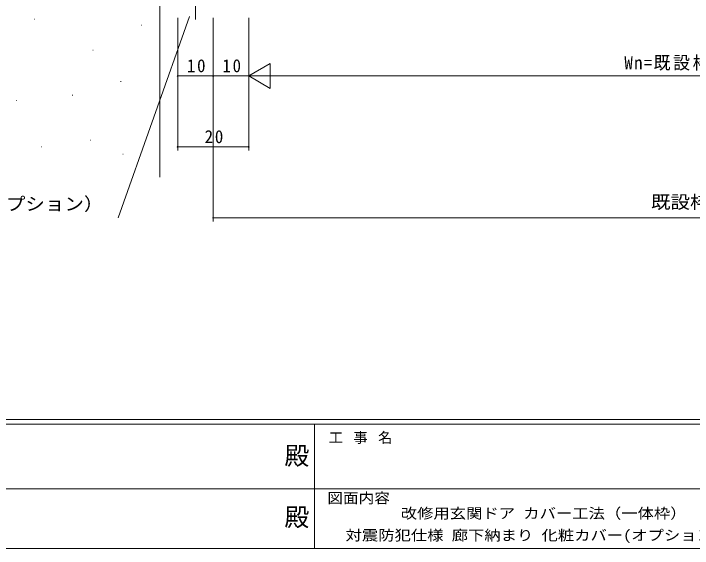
# Model space of a CAD drawing. Units: millimetres on the paper. Extents: x -1112 to 373, y -297 to 267.
# Drawn here: x -117.5 to 73.8, y -297 to -146.1 of the extents above; entities that cross this region are included whole.
import ezdxf
from ezdxf.enums import TextEntityAlignment as Align

# ---------------------------------------------------------------- set-up
doc = ezdxf.new("R2010")
doc.units = ezdxf.units.MM
doc.linetypes.add('CHAIN2', pattern=[12, 9, -1, 1, -1])
for name, color, linetype, lineweight in [('0-1_YKK_ZWAK', 7, 'Continuous', 9), ('0-4_YSS_K', 3, 'Continuous', 9), ('0-5_YKK_D', 6, 'Continuous', 9), ('0-6_YKK_13', 4, 'Continuous', 9)]:
    doc.layers.add(name, color=color, linetype=linetype, lineweight=lineweight)
doc.layers.add('0-2_USER1', color=3, linetype='Continuous')
doc.styles.add('ＭＳ ゴシック', font='')
doc.styles.get('ＭＳ ゴシック').set_extended_font_data('MS Gothic')

msp = doc.modelspace()

# ---------------------------------------------------------------- linework, layer by layer
at = {"layer": '0-1_YKK_ZWAK'}
for p, q in [((352.3, -260.575), (-417.7, -260.575)), ((314.5, -261.975), (-417.7, -261.975)), ((-32.7, -261.975), (-32.7, -296.975)), ((-160.1, -280.175), (-31.3, -280.175)), ((-31.3, -280.175), (97.5, -280.175)), ((-417.7, -296.975), (314.5, -296.975))]:
    msp.add_line(p, q, dxfattribs=at)
at = {"layer": '0-4_YSS_K'}
for p, q in [((-76.246, -143.738), (-76.246, -192.238)), ((-111.665, -147.685), (-111.565, -147.685)), ((-81.532, -149.427), (-81.432, -149.427)), ((-95.172, -156.5), (-95.072, -156.5)), ((-87.308, -165.297), (-87.208, -165.297)), ((-100.925, -169.149), (-100.825, -169.149)), ((-116.651, -170.682), (-116.551, -170.682)), ((-95.939, -181.798), (-95.839, -181.798)), ((-109.747, -183.714), (-109.647, -183.714)), ((-86.73, -185.784), (-86.63, -185.784))]:
    msp.add_line(p, q, dxfattribs=at)
at = {"layer": '0-5_YKK_D'}
for p, q in [((-67.894, -146.94), (-88.034, -203.756)), ((-71.246, -147.338), (-71.246, -184.738)), ((-71.246, -147.338), (-71.246, -164.738)), ((-61.246, -147.338), (-61.246, -164.738)), ((-61.246, -147.338), (-61.246, -204.738)), ((-61.246, -147.338), (-61.246, -164.738)), ((-51.246, -147.338), (-51.246, -184.738)), ((-51.246, -147.338), (-51.246, -164.738)), ((-51.246, -147.338), (-51.246, -164.738)), ((-51.246, -163.738), (-45.184, -160.238)), ((-45.184, -167.238), (-45.184, -160.238)), ((-61.246, -163.738), (-71.246, -163.738)), ((-61.246, -163.738), (-51.246, -163.738)), ((-51.246, -163.738), (-45.184, -167.238)), ((-51.246, -163.738), (-39.122, -163.738)), ((-44.246, -163.738), (191.754, -163.738)), ((-71.246, -183.738), (-51.246, -183.738)), ((218.754, -203.738), (-61.246, -203.738))]:
    msp.add_line(p, q, dxfattribs=at)
for centre, start, end in [((-71.246, -163.738), 0, 180), ((-71.246, -163.738), 180, 0), ((-61.246, -163.738), 0, 180), ((-61.246, -163.738), 0, 180), ((-61.246, -163.738), 180, 0), ((-61.246, -163.738), 180, 0), ((-71.246, -183.738), 0, 180), ((-71.246, -183.738), 180, 0), ((-51.246, -183.738), 0, 180), ((-51.246, -183.738), 180, 0), ((-61.246, -203.738), 0, 180), ((-61.246, -203.738), 180, 0)]:
    msp.add_arc(centre, 0.106, start, end, dxfattribs=at)
at = {"layer": '0-6_YKK_13', "linetype": 'CHAIN2'}
msp.add_line((-66.246, -147.838), (-66.246, -132.838), dxfattribs=at)

# ---------------------------------------------------------------- texts
at = {"layer": '0-1_YKK_ZWAK', "color": 2, "style": 'ＭＳ ゴシック'}
for p in [(-41.182, -274.932), (-41.182, -292.253)]:
    msp.add_text('殿', height=5.132, dxfattribs=at).set_placement(p, align=Align.BOTTOM_LEFT)
at = {"layer": '0-1_YKK_ZWAK', "style": 'ＭＳ ゴシック', "width": 1.1}
msp.add_text('図面内容', height=2.933, dxfattribs=at).set_placement((-29.083, -285.124), align=Align.BOTTOM_LEFT)
at = {"layer": '0-1_YKK_ZWAK', "insert": (-28.688, -267.508), "char_height": 2.933, "attachment_point": 7, "style": 'ＭＳ ゴシック'}
msp.add_mtext('\\T1.16;工\\~事\\~名', dxfattribs=at)
at = {"layer": '0-2_USER1', "color": 7, "style": 'ＭＳ ゴシック', "width": 1.15}
for s, p in [('改修用玄関ドア カバー工法（一体枠）', (-8.403, -289.424)), ('対震防犯仕様 廊下納まり 化粧カバー(オプション)', (-23.963, -295.6))]:
    msp.add_text(s, height=2.933, dxfattribs=at).set_placement(p, align=Align.BOTTOM_LEFT)
at = {"layer": '0-5_YKK_D', "color": 3, "style": 'ＭＳ ゴシック', "width": 1.1}
for s, p in [('既設枠W寸法', (62.085, -202.22)), ('化粧カバー（オプション）', (-158.154, -202.756))]:
    msp.add_text(s, height=3.666, dxfattribs=at).set_placement(p, align=Align.BOTTOM_LEFT)
at = {"layer": '0-5_YKK_D', "color": 3, "char_height": 3.666, "attachment_point": 7, "style": 'ＭＳ ゴシック'}
for s, insert in [('\\T1.16;\\W0.95;Wn=既設枠W-30', (54.576, -162.235)), ('\\T1.21;\\W0.95;10', (-68.646, -162.738)), ('\\T1.21;\\W0.95;10', (-58.646, -162.738)), ('\\T1.21;\\W0.95;20', (-63.646, -182.738))]:
    msp.add_mtext(s, dxfattribs=dict(at, insert=insert))

doc.saveas('drawing.dxf')
